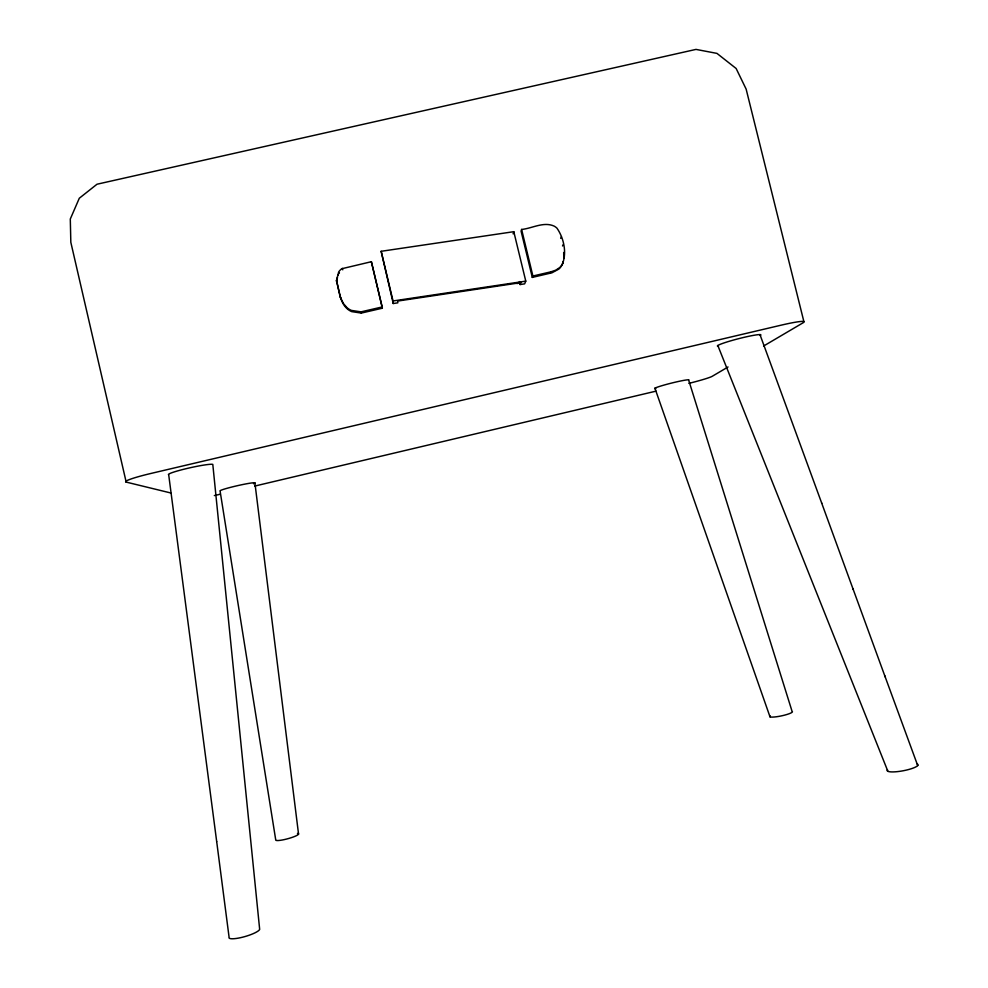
<?xml version="1.0" encoding="UTF-8"?>
<svg xmlns="http://www.w3.org/2000/svg" width="988" height="988" viewBox="0 0 988 988"><rect width="100%" height="100%" fill="white"/><g stroke="black" fill="none" stroke-linecap="round" stroke-linejoin="round"><path stroke-width="1.48" d="M336.439 280.604L338.674 271.984A11.189 11.078 10.8 0 1 341.823 268.724L371.377 261.709L382.183 306.959L382.344 308.207L361.312 313.073L351.716 311.628A16.475 16.314 11.1 0 1 347.368 308.948C339.341 301.92 339.292 290.027 336.439 280.604L340.638 297.993L340.267 296.696M336.822 281.988L337.451 277.208M563.79 258.127L563.691 252.471M562.839 262.932L563.271 261.425M513.118 233.847L513.797 231.686L381.158 251.298L393.236 303.514L397.818 302.834L397.707 301.056L520.849 282.642L520.096 284.544L524.64 283.865L525.777 281.135L513.797 231.686M562.283 264.352C567.075 252.891 563.889 238.219 557.022 228.24A12.115 11.979 31.8 0 0 554.083 226.091C543.585 221.324 531.989 228.475 521.615 229.451L521.071 231.081L532.297 277.406L551.983 272.787L558.887 269.045A14.264 14.104 32.6 0 0 561.604 265.661L563.037 262.894M532.297 277.406L532.903 276.023L521.615 229.451M338.131 275.183L338.415 274.565M560.665 238.293L561.419 236.7M562.53 245.963L563.284 244.407M550.242 273.256L550.934 271.836L555.812 270.156L559.616 267.612A14.338 14.178 32.6 0 0 562.357 264.216M728.045 366.98L712.237 376.292A23.243 1.507 -14.1 0 1 688.871 383.369M763.601 346.035L803.12 322.767A30.653 2.544 -14.5 0 0 781.557 325.077L151.003 473.437A31.246 2.668 -12.5 0 0 126.18 482.095L70.827 242.307L70.296 219.015L79.299 198.242L97.009 184.225L695.984 49.4L716.955 53.389L736.134 68.493L746.138 89.105L803.862 321.545M254.731 486.071L656.044 391.137M340.811 298.252L343.503 303.662L347.035 307.713A16.561 16.401 11.1 0 0 351.395 310.405L361.04 311.85L382.183 306.959M532.903 276.023L550.934 271.836M516.934 283.556L520.849 282.642M381.158 251.298L393.039 300.969L525.777 281.135M126.18 482.095L170.689 492.95M887.891 771.319L717.819 345.504M759.97 334.586L821.757 503.263M852.928 588.663L885.162 676.866M884.729 675.656L917.704 765.527M821.645 502.978L853.212 589.453M770.01 716.856L654.92 388.235M342.379 268.366L342.737 269.81M519.379 281.58L520.096 284.544M382.344 308.207L371.377 261.709M361.04 311.85L361.312 313.073M254.892 482.811L298.549 834.119M393.039 300.969L393.236 303.514M770.146 715.868A11.634 1.815 -12 0 0 780.878 716.004A11.634 1.815 -12 0 0 792.08 711.372L688.71 380.244A17.673 1.173 -14 0 0 670.358 383.381A17.673 1.173 -14 0 0 655.797 388.63M917.136 763.959A15.684 3.162 -10.7 0 1 903.514 770.702A15.684 3.162 -10.7 0 1 887.471 769.738M718.461 346.319A22.465 1.853 -14.4 0 1 738.197 338.785A22.465 1.853 -14.4 0 1 760.303 335.5M297.462 833.427A11.856 1.865 -15.1 0 1 289.126 838.355A11.856 1.865 -15.1 0 1 275.714 839.8L220.089 491.036A17.969 1.21 -12.9 0 1 239.961 485.12A17.969 1.21 -12.9 0 1 253.484 483.762M220.287 494.21A23.675 1.556 -12.9 0 1 214.334 495.568M339.057 273.404A11.14 11.029 10.8 0 1 339.427 272.861M216.681 841.529L168.701 474.796A22.848 1.927 -12.6 0 1 187.424 468.374A22.848 1.927 -12.6 0 1 212.803 464.409L259.671 929.399A16.006 3.31 -16.2 0 1 242.616 937.192A16.006 3.31 -16.2 0 1 229.068 937.093L216.681 841.529"/></g></svg>
